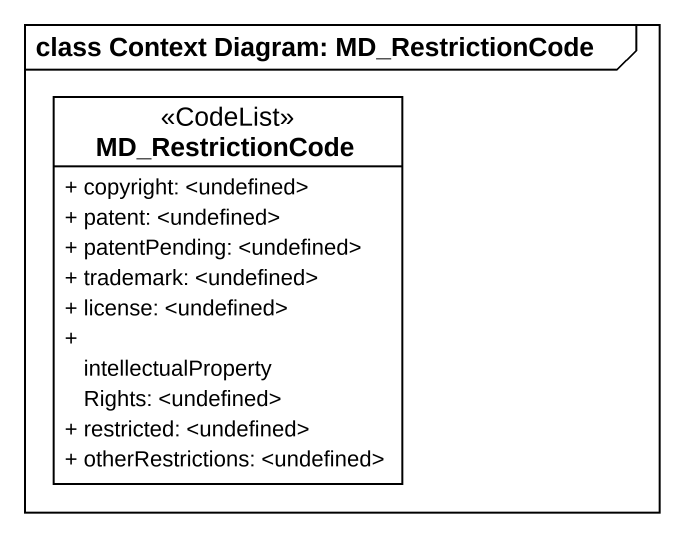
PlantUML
@startuml
mainframe class Context Diagram: MD_RestrictionCode
hide circle
hide empty members
skinparam classAttributeIconSize 0
class MD_RestrictionCode <<CodeList>> {
  + copyright: <undefined>
  + patent: <undefined>
  + patentPending: <undefined>
  + trademark: <undefined>
  + license: <undefined>
  + intellectualPropertyRights: <undefined>
  + restricted: <undefined>
  + otherRestrictions: <undefined>
}
@enduml
